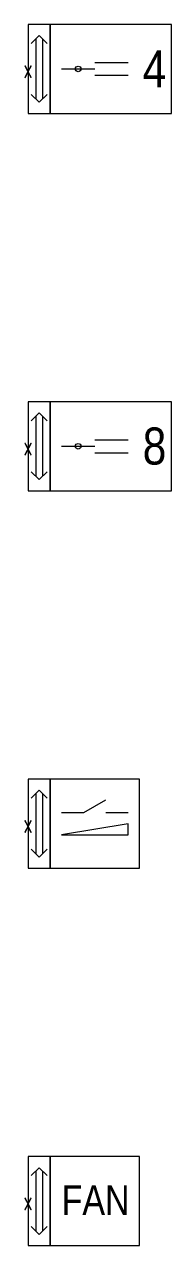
# Model space of a CAD drawing. Header units: metres. Extents: x -162 to 83385, y -62392 to -1971.
# Drawn here: x 82986 to 83383, y -5361 to -2068 of the extents above; entities that cross this region are included whole.
import ezdxf
from ezdxf.enums import TextEntityAlignment as Align

# ---------------------------------------------------------------- set-up
doc = ezdxf.new("R2010")
doc.units = ezdxf.units.M
doc.header["$LTSCALE"] = 0.5
for name, color, linetype, lineweight in [('ELIN_Attribut_01_Produkt_ID', 7, 'Continuous', 0), ('ELIN_Attribut_02_Stromkreis', 7, 'Continuous', 0), ('ELIN_Attribut_03_Verteilerbereich', 7, 'Continuous', 0), ('ELIN_Attribut_04_Montagehoehe', 7, 'Continuous', 0), ('ELIN_Attribut_05_Montageart', 7, 'Continuous', 0), ('ELIN_Attribut_06_Tuernummer', 7, 'Continuous', 0), ('ELIN_Attribut_07_Bemerkung', 7, 'Continuous', 0), ('ELIN_Attribut_08_Adresse', 7, 'Continuous', 0), ('ELIN_Attribut_10_AKZ1', 7, 'Continuous', 0), ('ELIN_Attribut_11_AKZ2', 7, 'Continuous', 0), ('ELIN_Attribut_12_Sonstiges1', 7, 'Continuous', 0), ('ELIN_Attribut_13_Sonstiges2', 7, 'Continuous', 0), ('ELIN_Attribut_14_Bauteil', 7, 'Continuous', 0), ('ELIN_Attribut_15_Ebene', 7, 'Continuous', 0), ('ELIN_Attribut_16_Raumnummer', 7, 'Continuous', 0), ('ELIN_Attribut_17_Raumname', 7, 'Continuous', 0), ('ELIN_Attribut_18_Montageabschnitt', 7, 'Continuous', 0), ('ELIN_Attribut_Basispunkt', 2, 'Continuous', 0), ('ELIN_Attribute_GEMOS', 11, 'Continuous', 0), ('ELIN_EIB_WA_KNX', 10, 'Continuous', 0)]:
    doc.layers.add(name, color=color, linetype=linetype, lineweight=lineweight)
doc.layers.get('0').off()
doc.styles.add('ARIAL_N', font='ARIALN.TTF')
doc.styles.add('ELIN_Attribute', font='isocp.shx', dxfattribs={"width": 0.8})

# ---------------------------------------------------------------- blocks, each defined once
blk = doc.blocks.new('ELIN_EIB_KNX_JALOUSIEAKTOR_4F')
at = {"color": 0, "lineweight": 0}
for p, q in [((30, 90), (8.8, 68.8)), ((21, 81), (21, -81)), ((30, 90), (51.2, 68.8)), ((39, 81), (39, -81)), ((180, 17.3), (270, 17.3)), ((90, 0), (180, 0)), ((180, -17.3), (270, -17.3)), ((8.8, -68.8), (30, -90)), ((51.2, -68.8), (30, -90))]:
    blk.add_line(p, q, dxfattribs=at)
at = {"color": 0}
for points in [[(60, 120), (0, 120), (0, -120), (60, -120)], [(60, -120), (386.7, -120), (386.7, 120), (60, 120)]]:
    blk.add_lwpolyline(points, close=True, dxfattribs=at)
at = {"color": 0, "lineweight": 0}
blk.add_circle((135, 0), 7.5, dxfattribs=at)
at = {"color": 0, "insert": (372.6, 0), "char_height": 100, "attachment_point": 6, "style": 'ARIAL_N'}
blk.add_mtext('4', dxfattribs=at)
at = {"layer": 'ELIN_Attribut_01_Produkt_ID', "style": 'ELIN_Attribute', "width": 0.8, "flags": 8}
blk.add_attdef('01_PRODUKT_ID', (492.5, -14.6, 0), '', height=150, dxfattribs=at)
at = {"layer": 'ELIN_Attribut_02_Stromkreis', "style": 'ELIN_Attribute', "width": 0.8, "flags": 8}
blk.add_attdef('02_STROMKREIS', (492.5, 185.4, 0), '', height=150, dxfattribs=at)
at = {"layer": 'ELIN_Attribut_03_Verteilerbereich', "style": 'ELIN_Attribute', "width": 0.8, "flags": 8}
blk.add_attdef('03_VERTEILERBEREICH', (-247.5, -404.4, 0), '', height=125, dxfattribs=at)
at = {"layer": 'ELIN_Attribut_04_Montagehoehe', "style": 'ELIN_Attribute', "width": 0.8, "flags": 8}
blk.add_attdef('04_MONTAGEHOEHE', text='', height=125, dxfattribs=at).set_placement((-104.9, -14.6, 0), align=Align.RIGHT)
at = {"layer": 'ELIN_Attribut_05_Montageart', "style": 'ELIN_Attribute', "width": 0.8, "flags": 8}
blk.add_attdef('05_MONTAGEART', (492.5, -204.4, 0), '', height=125, dxfattribs=at)
at = {"layer": 'ELIN_Attribut_06_Tuernummer', "style": 'ELIN_Attribute', "width": 0.8, "flags": 8}
blk.add_attdef('06_TUERNUMMER', text='', height=125, dxfattribs=at).set_placement((-104.9, -214.6, 0), align=Align.RIGHT)
at = {"layer": 'ELIN_Attribut_07_Bemerkung', "style": 'ELIN_Attribute', "width": 0.8, "flags": 8}
blk.add_attdef('07_BEMERKUNG', (-247.5, -604.4, 0), '', height=125, dxfattribs=at)
at = {"layer": 'ELIN_Attribut_08_Adresse', "style": 'ELIN_Attribute', "width": 0.8, "flags": 8}
blk.add_attdef('08_ADRESSE', (-247.5, -804.4, 0), '', height=125, dxfattribs=at)
at = {"layer": 'ELIN_Attribut_10_AKZ1', "style": 'ELIN_Attribute', "width": 0.8, "flags": 8}
blk.add_attdef('10_AKZ1', (-247.5, -1204.4, 0), '', height=125, dxfattribs=at)
at = {"layer": 'ELIN_Attribut_11_AKZ2', "style": 'ELIN_Attribute', "width": 0.8, "flags": 8}
blk.add_attdef('11_AKZ2', (-247.5, -1404.4, 0), '', height=125, dxfattribs=at)
at = {"layer": 'ELIN_Attribut_12_Sonstiges1', "style": 'ELIN_Attribute', "width": 0.8, "flags": 8}
blk.add_attdef('12_SONSTIGES1', (-247.5, -1604.4, 0), '', height=125, dxfattribs=at)
at = {"layer": 'ELIN_Attribut_13_Sonstiges2', "style": 'ELIN_Attribute', "width": 0.8, "flags": 8}
blk.add_attdef('13_SONSTIGES2', (-247.5, -1804.4, 0), '', height=125, dxfattribs=at)
at = {"layer": 'ELIN_Attribut_14_Bauteil', "style": 'ELIN_Attribute', "width": 0.8, "flags": 8}
blk.add_attdef('14_BAUTEIL', (-247.5, -2004.4, 0), '', height=125, dxfattribs=at)
at = {"layer": 'ELIN_Attribut_15_Ebene', "style": 'ELIN_Attribute', "width": 0.8, "flags": 8}
blk.add_attdef('15_EBENE', (-247.5, -2204.4, 0), '', height=125, dxfattribs=at)
at = {"layer": 'ELIN_Attribut_16_Raumnummer', "style": 'ELIN_Attribute', "width": 0.8, "flags": 8}
blk.add_attdef('16_RAUMNUMMER', (-247.5, -2404.4, 0), '', height=125, dxfattribs=at)
at = {"layer": 'ELIN_Attribut_17_Raumname', "style": 'ELIN_Attribute', "width": 0.8, "flags": 8}
blk.add_attdef('17_RAUMNAME', (-247.5, -2604.4, 0), '', height=125, dxfattribs=at)
at = {"layer": 'ELIN_Attribut_18_Montageabschnitt', "style": 'ELIN_Attribute', "width": 0.8, "flags": 8}
blk.add_attdef('18_MONTAGEABSCHNITT', (-247.5, -2804.4, 0), '', height=125, dxfattribs=at)
at = {"layer": 'ELIN_Attribut_Basispunkt', "style": 'ELIN_Attribute', "width": 0.8, "flags": 8}
blk.add_attdef('Basispunkt', text='', height=50, dxfattribs=at).set_placement((0, 0), align=Align.MIDDLE)
at = {"layer": 'ELIN_Attribute_GEMOS', "style": 'ELIN_Attribute', "width": 0.6, "flags": 8}
for tag, p in [('G01_PRO02ID', (1893.2, 183.6)), ('G02_BEZEICHNUNG', (1893.2, -14.6, 0)), ('G03_DESCRIPTION', (1893.2, -204.4, 0)), ('G04_GEMOS-SYMBOL', (1896.5, -404.4, 0)), ('G05_GEMOS-TYP', (1896.5, -604.4, 0)), ('G06_ORTSKENNUNG', (1893.2, -804.4, 0)), ('G08_FREI1', (1893.2, -1004.4, 0)), ('G08_FREI2', (1893.2, -1204.4, 0))]:
    blk.add_attdef(tag, p, '', height=125, dxfattribs=at)
blk = doc.blocks.new('ELIN_EIB_KNX_JALOUSIEAKTOR_8F')
at = {"color": 0, "lineweight": 0}
for p, q in [((30, 90), (8.8, 68.8)), ((21, 81), (21, -81)), ((30, 90), (51.2, 68.8)), ((39, 81), (39, -81)), ((90, 0), (180, 0)), ((180, 17.3), (270, 17.3)), ((180, -17.3), (270, -17.3)), ((8.8, -68.8), (30, -90)), ((51.2, -68.8), (30, -90))]:
    blk.add_line(p, q, dxfattribs=at)
at = {"color": 0}
for points in [[(60, 120), (0, 120), (0, -120), (60, -120)], [(60, -120), (386.7, -120), (386.7, 120), (60, 120)]]:
    blk.add_lwpolyline(points, close=True, dxfattribs=at)
at = {"color": 0, "lineweight": 0}
blk.add_circle((135, 0), 7.5, dxfattribs=at)
at = {"color": 0, "insert": (372.6, 0), "char_height": 100, "attachment_point": 6, "style": 'ARIAL_N'}
blk.add_mtext('8', dxfattribs=at)
at = {"layer": 'ELIN_Attribut_01_Produkt_ID', "style": 'ELIN_Attribute', "width": 0.8, "flags": 8}
blk.add_attdef('01_PRODUKT_ID', (488.5, -14.6, 0), '', height=150, dxfattribs=at)
at = {"layer": 'ELIN_Attribut_02_Stromkreis', "style": 'ELIN_Attribute', "width": 0.8, "flags": 8}
blk.add_attdef('02_STROMKREIS', (488.5, 185.4, 0), '', height=150, dxfattribs=at)
at = {"layer": 'ELIN_Attribut_03_Verteilerbereich', "style": 'ELIN_Attribute', "width": 0.8, "flags": 8}
blk.add_attdef('03_VERTEILERBEREICH', (-247.5, -404.4, 0), '', height=125, dxfattribs=at)
at = {"layer": 'ELIN_Attribut_04_Montagehoehe', "style": 'ELIN_Attribute', "width": 0.8, "flags": 8}
blk.add_attdef('04_MONTAGEHOEHE', text='', height=125, dxfattribs=at).set_placement((-104.9, -14.6, 0), align=Align.RIGHT)
at = {"layer": 'ELIN_Attribut_05_Montageart', "style": 'ELIN_Attribute', "width": 0.8, "flags": 8}
blk.add_attdef('05_MONTAGEART', (488.5, -204.4, 0), '', height=125, dxfattribs=at)
at = {"layer": 'ELIN_Attribut_06_Tuernummer', "style": 'ELIN_Attribute', "width": 0.8, "flags": 8}
blk.add_attdef('06_TUERNUMMER', text='', height=125, dxfattribs=at).set_placement((-104.9, -214.6, 0), align=Align.RIGHT)
at = {"layer": 'ELIN_Attribut_07_Bemerkung', "style": 'ELIN_Attribute', "width": 0.8, "flags": 8}
blk.add_attdef('07_BEMERKUNG', (-247.5, -604.4, 0), '', height=125, dxfattribs=at)
at = {"layer": 'ELIN_Attribut_08_Adresse', "style": 'ELIN_Attribute', "width": 0.8, "flags": 8}
blk.add_attdef('08_ADRESSE', (-247.5, -804.4, 0), '', height=125, dxfattribs=at)
at = {"layer": 'ELIN_Attribut_10_AKZ1', "style": 'ELIN_Attribute', "width": 0.8, "flags": 8}
blk.add_attdef('10_AKZ1', (-247.5, -1204.4, 0), '', height=125, dxfattribs=at)
at = {"layer": 'ELIN_Attribut_11_AKZ2', "style": 'ELIN_Attribute', "width": 0.8, "flags": 8}
blk.add_attdef('11_AKZ2', (-247.5, -1404.4, 0), '', height=125, dxfattribs=at)
at = {"layer": 'ELIN_Attribut_12_Sonstiges1', "style": 'ELIN_Attribute', "width": 0.8, "flags": 8}
blk.add_attdef('12_SONSTIGES1', (-247.5, -1604.4, 0), '', height=125, dxfattribs=at)
at = {"layer": 'ELIN_Attribut_13_Sonstiges2', "style": 'ELIN_Attribute', "width": 0.8, "flags": 8}
blk.add_attdef('13_SONSTIGES2', (-247.5, -1804.4, 0), '', height=125, dxfattribs=at)
at = {"layer": 'ELIN_Attribut_14_Bauteil', "style": 'ELIN_Attribute', "width": 0.8, "flags": 8}
blk.add_attdef('14_BAUTEIL', (-247.5, -2004.4, 0), '', height=125, dxfattribs=at)
at = {"layer": 'ELIN_Attribut_15_Ebene', "style": 'ELIN_Attribute', "width": 0.8, "flags": 8}
blk.add_attdef('15_EBENE', (-247.5, -2204.4, 0), '', height=125, dxfattribs=at)
at = {"layer": 'ELIN_Attribut_16_Raumnummer', "style": 'ELIN_Attribute', "width": 0.8, "flags": 8}
blk.add_attdef('16_RAUMNUMMER', (-247.5, -2404.4, 0), '', height=125, dxfattribs=at)
at = {"layer": 'ELIN_Attribut_17_Raumname', "style": 'ELIN_Attribute', "width": 0.8, "flags": 8}
blk.add_attdef('17_RAUMNAME', (-247.5, -2604.4, 0), '', height=125, dxfattribs=at)
at = {"layer": 'ELIN_Attribut_18_Montageabschnitt', "style": 'ELIN_Attribute', "width": 0.8, "flags": 8}
blk.add_attdef('18_MONTAGEABSCHNITT', (-247.5, -2804.4, 0), '', height=125, dxfattribs=at)
at = {"layer": 'ELIN_Attribut_Basispunkt', "style": 'ELIN_Attribute', "width": 0.8, "flags": 8}
blk.add_attdef('Basispunkt', text='', height=50, dxfattribs=at).set_placement((0, 0), align=Align.MIDDLE)
at = {"layer": 'ELIN_Attribute_GEMOS', "style": 'ELIN_Attribute', "width": 0.6, "flags": 8}
for tag, p in [('G01_PRO02ID', (1818.5, 183.6)), ('G02_BEZEICHNUNG', (1818.5, -14.6, 0)), ('G03_DESCRIPTION', (1818.5, -204.4, 0)), ('G04_GEMOS-SYMBOL', (1821.9, -404.4, 0)), ('G05_GEMOS-TYP', (1821.9, -604.4, 0)), ('G06_ORTSKENNUNG', (1818.5, -804.4, 0)), ('G08_FREI1', (1818.5, -1004.4, 0)), ('G08_FREI2', (1818.5, -1204.4, 0))]:
    blk.add_attdef(tag, p, '', height=125, dxfattribs=at)
blk = doc.blocks.new('ELIN_EIB_KNX_DIMMAKTOR')
at = {"color": 0, "lineweight": 0}
for p, q in [((30, 90), (8.8, 68.8)), ((21, 81), (21, -81)), ((30, 90), (51.2, 68.8)), ((39, 81), (39, -81)), ((150, 30), (210, 64.6)), ((90, 30), (150, 30)), ((270, 0), (90, -30)), ((210, 30), (270, 30)), ((270, -30), (270, 0)), ((90, -30), (270, -30)), ((8.8, -68.8), (30, -90)), ((51.2, -68.8), (30, -90))]:
    blk.add_line(p, q, dxfattribs=at)
at = {"color": 0}
for points in [[(60, 120), (0, 120), (0, -120), (60, -120)], [(60, -120), (300, -120), (300, 120), (60, 120)]]:
    blk.add_lwpolyline(points, close=True, dxfattribs=at)
at = {"layer": 'ELIN_Attribut_01_Produkt_ID', "style": 'ELIN_Attribute', "width": 0.8, "flags": 8}
blk.add_attdef('01_PRODUKT_ID', (418.5, -14.6, 0), '', height=150, dxfattribs=at)
at = {"layer": 'ELIN_Attribut_02_Stromkreis', "style": 'ELIN_Attribute', "width": 0.8, "flags": 8}
blk.add_attdef('02_STROMKREIS', (418.5, 185.4, 0), '', height=150, dxfattribs=at)
at = {"layer": 'ELIN_Attribut_03_Verteilerbereich', "style": 'ELIN_Attribute', "width": 0.8, "flags": 8}
blk.add_attdef('03_VERTEILERBEREICH', (-247.5, -404.4, 0), '', height=125, dxfattribs=at)
at = {"layer": 'ELIN_Attribut_04_Montagehoehe', "style": 'ELIN_Attribute', "width": 0.8, "flags": 8}
blk.add_attdef('04_MONTAGEHOEHE', text='', height=125, dxfattribs=at).set_placement((-104.9, -14.6, 0), align=Align.RIGHT)
at = {"layer": 'ELIN_Attribut_05_Montageart', "style": 'ELIN_Attribute', "width": 0.8, "flags": 8}
blk.add_attdef('05_MONTAGEART', (418.5, -204.4, 0), '', height=125, dxfattribs=at)
at = {"layer": 'ELIN_Attribut_06_Tuernummer', "style": 'ELIN_Attribute', "width": 0.8, "flags": 8}
blk.add_attdef('06_TUERNUMMER', text='', height=125, dxfattribs=at).set_placement((-104.9, -214.6, 0), align=Align.RIGHT)
at = {"layer": 'ELIN_Attribut_07_Bemerkung', "style": 'ELIN_Attribute', "width": 0.8, "flags": 8}
blk.add_attdef('07_BEMERKUNG', (-247.5, -604.4, 0), '', height=125, dxfattribs=at)
at = {"layer": 'ELIN_Attribut_08_Adresse', "style": 'ELIN_Attribute', "width": 0.8, "flags": 8}
blk.add_attdef('08_ADRESSE', (-247.5, -804.4, 0), '', height=125, dxfattribs=at)
at = {"layer": 'ELIN_Attribut_10_AKZ1', "style": 'ELIN_Attribute', "width": 0.8, "flags": 8}
blk.add_attdef('10_AKZ1', (-247.5, -1204.4, 0), '', height=125, dxfattribs=at)
at = {"layer": 'ELIN_Attribut_11_AKZ2', "style": 'ELIN_Attribute', "width": 0.8, "flags": 8}
blk.add_attdef('11_AKZ2', (-247.5, -1404.4, 0), '', height=125, dxfattribs=at)
at = {"layer": 'ELIN_Attribut_12_Sonstiges1', "style": 'ELIN_Attribute', "width": 0.8, "flags": 8}
blk.add_attdef('12_SONSTIGES1', (-247.5, -1604.4, 0), '', height=125, dxfattribs=at)
at = {"layer": 'ELIN_Attribut_13_Sonstiges2', "style": 'ELIN_Attribute', "width": 0.8, "flags": 8}
blk.add_attdef('13_SONSTIGES2', (-247.5, -1804.4, 0), '', height=125, dxfattribs=at)
at = {"layer": 'ELIN_Attribut_14_Bauteil', "style": 'ELIN_Attribute', "width": 0.8, "flags": 8}
blk.add_attdef('14_BAUTEIL', (-247.5, -2004.4, 0), '', height=125, dxfattribs=at)
at = {"layer": 'ELIN_Attribut_15_Ebene', "style": 'ELIN_Attribute', "width": 0.8, "flags": 8}
blk.add_attdef('15_EBENE', (-247.5, -2204.4, 0), '', height=125, dxfattribs=at)
at = {"layer": 'ELIN_Attribut_16_Raumnummer', "style": 'ELIN_Attribute', "width": 0.8, "flags": 8}
blk.add_attdef('16_RAUMNUMMER', (-247.5, -2404.4, 0), '', height=125, dxfattribs=at)
at = {"layer": 'ELIN_Attribut_17_Raumname', "style": 'ELIN_Attribute', "width": 0.8, "flags": 8}
blk.add_attdef('17_RAUMNAME', (-247.5, -2604.4, 0), '', height=125, dxfattribs=at)
at = {"layer": 'ELIN_Attribut_18_Montageabschnitt', "style": 'ELIN_Attribute', "width": 0.8, "flags": 8}
blk.add_attdef('18_MONTAGEABSCHNITT', (-247.5, -2804.4, 0), '', height=125, dxfattribs=at)
at = {"layer": 'ELIN_Attribut_Basispunkt', "style": 'ELIN_Attribute', "width": 0.8, "flags": 8}
blk.add_attdef('Basispunkt', text='', height=50, dxfattribs=at).set_placement((0, 0), align=Align.MIDDLE)
at = {"layer": 'ELIN_Attribute_GEMOS', "style": 'ELIN_Attribute', "width": 0.6, "flags": 8}
for tag, p in [('G01_PRO02ID', (1729, 183.6)), ('G02_BEZEICHNUNG', (1729, -14.6, 0)), ('G03_DESCRIPTION', (1729, -204.4, 0)), ('G04_GEMOS-SYMBOL', (1732.4, -404.4, 0)), ('G05_GEMOS-TYP', (1732.4, -604.4, 0)), ('G06_ORTSKENNUNG', (1729, -804.4, 0)), ('G08_FREI1', (1729, -1004.4, 0)), ('G08_FREI2', (1729, -1204.4, 0))]:
    blk.add_attdef(tag, p, '', height=125, dxfattribs=at)
blk = doc.blocks.new('ELIN_EIB_KNX_FANCOIL')
at = {"color": 0, "lineweight": 0}
for p, q in [((30, 90), (8.8, 68.8)), ((21, 81), (21, -81)), ((30, 90), (51.2, 68.8)), ((39, 81), (39, -81)), ((8.8, -68.8), (30, -90)), ((51.2, -68.8), (30, -90))]:
    blk.add_line(p, q, dxfattribs=at)
at = {"color": 0}
for points in [[(60, 120), (0, 120), (0, -120), (60, -120)], [(60, -120), (300, -120), (300, 120), (60, 120)]]:
    blk.add_lwpolyline(points, close=True, dxfattribs=at)
at = {"color": 0, "style": 'ARIAL_N'}
blk.add_text('FAN', height=80, dxfattribs=at).set_placement((90.4, -37.3))
at = {"layer": 'ELIN_Attribut_01_Produkt_ID', "style": 'ELIN_Attribute', "width": 0.8, "flags": 8}
blk.add_attdef('01_PRODUKT_ID', (406, -14.6, 0), '', height=150, dxfattribs=at)
at = {"layer": 'ELIN_Attribut_02_Stromkreis', "style": 'ELIN_Attribute', "width": 0.8, "flags": 8}
blk.add_attdef('02_STROMKREIS', (406, 185.4, 0), '', height=150, dxfattribs=at)
at = {"layer": 'ELIN_Attribut_03_Verteilerbereich', "style": 'ELIN_Attribute', "width": 0.8, "flags": 8}
blk.add_attdef('03_VERTEILERBEREICH', (-247.5, -404.4, 0), '', height=125, dxfattribs=at)
at = {"layer": 'ELIN_Attribut_04_Montagehoehe', "style": 'ELIN_Attribute', "width": 0.8, "flags": 8}
blk.add_attdef('04_MONTAGEHOEHE', text='', height=125, dxfattribs=at).set_placement((-104.9, -14.6, 0), align=Align.RIGHT)
at = {"layer": 'ELIN_Attribut_05_Montageart', "style": 'ELIN_Attribute', "width": 0.8, "flags": 8}
blk.add_attdef('05_MONTAGEART', (406, -204.4, 0), '', height=125, dxfattribs=at)
at = {"layer": 'ELIN_Attribut_06_Tuernummer', "style": 'ELIN_Attribute', "width": 0.8, "flags": 8}
blk.add_attdef('06_TUERNUMMER', text='', height=125, dxfattribs=at).set_placement((-104.9, -214.6, 0), align=Align.RIGHT)
at = {"layer": 'ELIN_Attribut_07_Bemerkung', "style": 'ELIN_Attribute', "width": 0.8, "flags": 8}
blk.add_attdef('07_BEMERKUNG', (-247.5, -604.4, 0), '', height=125, dxfattribs=at)
at = {"layer": 'ELIN_Attribut_08_Adresse', "style": 'ELIN_Attribute', "width": 0.8, "flags": 8}
blk.add_attdef('08_ADRESSE', (-247.5, -804.4, 0), '', height=125, dxfattribs=at)
at = {"layer": 'ELIN_Attribut_10_AKZ1', "style": 'ELIN_Attribute', "width": 0.8, "flags": 8}
blk.add_attdef('10_AKZ1', (-247.5, -1204.4, 0), '', height=125, dxfattribs=at)
at = {"layer": 'ELIN_Attribut_11_AKZ2', "style": 'ELIN_Attribute', "width": 0.8, "flags": 8}
blk.add_attdef('11_AKZ2', (-247.5, -1404.4, 0), '', height=125, dxfattribs=at)
at = {"layer": 'ELIN_Attribut_12_Sonstiges1', "style": 'ELIN_Attribute', "width": 0.8, "flags": 8}
blk.add_attdef('12_SONSTIGES1', (-247.5, -1604.4, 0), '', height=125, dxfattribs=at)
at = {"layer": 'ELIN_Attribut_13_Sonstiges2', "style": 'ELIN_Attribute', "width": 0.8, "flags": 8}
blk.add_attdef('13_SONSTIGES2', (-247.5, -1804.4, 0), '', height=125, dxfattribs=at)
at = {"layer": 'ELIN_Attribut_14_Bauteil', "style": 'ELIN_Attribute', "width": 0.8, "flags": 8}
blk.add_attdef('14_BAUTEIL', (-247.5, -2004.4, 0), '', height=125, dxfattribs=at)
at = {"layer": 'ELIN_Attribut_15_Ebene', "style": 'ELIN_Attribute', "width": 0.8, "flags": 8}
blk.add_attdef('15_EBENE', (-247.5, -2204.4, 0), '', height=125, dxfattribs=at)
at = {"layer": 'ELIN_Attribut_16_Raumnummer', "style": 'ELIN_Attribute', "width": 0.8, "flags": 8}
blk.add_attdef('16_RAUMNUMMER', (-247.5, -2404.4, 0), '', height=125, dxfattribs=at)
at = {"layer": 'ELIN_Attribut_17_Raumname', "style": 'ELIN_Attribute', "width": 0.8, "flags": 8}
blk.add_attdef('17_RAUMNAME', (-247.5, -2604.4, 0), '', height=125, dxfattribs=at)
at = {"layer": 'ELIN_Attribut_18_Montageabschnitt', "style": 'ELIN_Attribute', "width": 0.8, "flags": 8}
blk.add_attdef('18_MONTAGEABSCHNITT', (-247.5, -2804.4, 0), '', height=125, dxfattribs=at)
at = {"layer": 'ELIN_Attribut_Basispunkt', "style": 'ELIN_Attribute', "width": 0.8, "flags": 8}
blk.add_attdef('Basispunkt', text='', height=50, dxfattribs=at).set_placement((0, 0), align=Align.MIDDLE)
at = {"layer": 'ELIN_Attribute_GEMOS', "style": 'ELIN_Attribute', "width": 0.6, "flags": 8}
for tag, p in [('G01_PRO02ID', (1698.6, 183.6)), ('G02_BEZEICHNUNG', (1698.6, -14.6, 0)), ('G03_DESCRIPTION', (1698.6, -204.4, 0)), ('G04_GEMOS-SYMBOL', (1701.9, -404.4, 0)), ('G05_GEMOS-TYP', (1701.9, -604.4, 0)), ('G06_ORTSKENNUNG', (1698.6, -804.4, 0)), ('G08_FREI1', (1698.6, -1004.4, 0)), ('G08_FREI2', (1698.6, -1204.4, 0))]:
    blk.add_attdef(tag, p, '', height=125, dxfattribs=at)

msp = doc.modelspace()

# ---------------------------------------------------------------- block references
at = {"layer": 'ELIN_EIB_WA_KNX', "lineweight": 0}
ref = msp.add_blockref('ELIN_EIB_KNX_JALOUSIEAKTOR_4F', (82995.9, -2187.6), dxfattribs=at)
ref.add_attrib('Basispunkt', 'x', dxfattribs={"layer": 'ELIN_Attribut_Basispunkt', "height": 50, "style": 'ELIN_Attribute', "width": 0.8}).set_placement((82995.9, -2187.6), align=Align.MIDDLE)
ref = msp.add_blockref('ELIN_EIB_KNX_JALOUSIEAKTOR_8F', (82995.9, -3205.5), dxfattribs=at)
ref.add_attrib('Basispunkt', 'x', dxfattribs={"layer": 'ELIN_Attribut_Basispunkt', "height": 50, "style": 'ELIN_Attribute', "width": 0.8}).set_placement((82995.9, -3205.5), align=Align.MIDDLE)
ref = msp.add_blockref('ELIN_EIB_KNX_DIMMAKTOR', (82995.9, -4223.4), dxfattribs=at)
ref.add_attrib('Basispunkt', 'x', dxfattribs={"layer": 'ELIN_Attribut_Basispunkt', "height": 50, "style": 'ELIN_Attribute', "width": 0.8}).set_placement((82995.9, -4223.4), align=Align.MIDDLE)
ref = msp.add_blockref('ELIN_EIB_KNX_FANCOIL', (82995.9, -5241.3), dxfattribs=at)
ref.add_attrib('Basispunkt', 'x', dxfattribs={"layer": 'ELIN_Attribut_Basispunkt', "height": 50, "style": 'ELIN_Attribute', "width": 0.8}).set_placement((82995.9, -5241.3), align=Align.MIDDLE)

doc.saveas('drawing.dxf')
